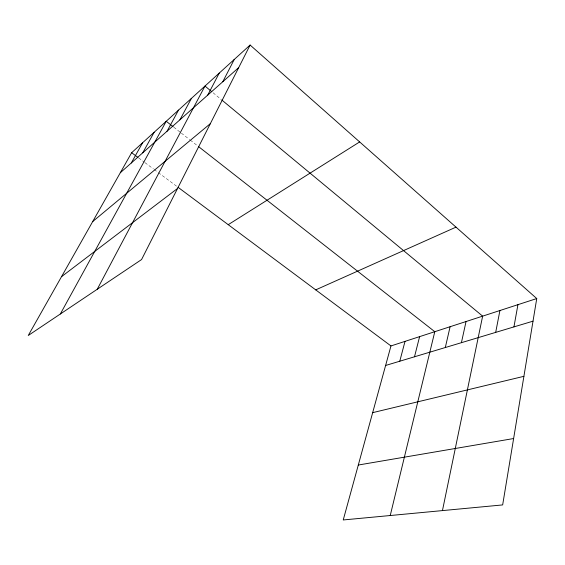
<?xml version="1.0" encoding="UTF-8"?>
<svg xmlns="http://www.w3.org/2000/svg" width="565" height="565" viewBox="0 0 565 565"><rect width="100%" height="100%" fill="white"/><g stroke="black" fill="none" stroke-linecap="round" stroke-linejoin="round"><path stroke-width="0.42" stroke-dasharray="2.83 2.12" d="M138.658 157.946L144.273 162.127M144.972 162.649L153.405 168.928M154.111 169.458L157.649 172.092M158.355 172.622L177.311 186.747M173.794 127.203L180.666 132.591M181.358 133.128L189.614 139.597M190.306 140.141L197.898 146.088M213.097 92.78L221.212 99.504"/><path stroke-width="0.85" d="M536.75 298.553L502.659 504.919L343.238 519.955L390.966 345.942L536.75 298.553L250.111 45.045L131.645 152.712L28.25 335.497L141.575 259.554L250.111 45.045M513.945 326.895L517.943 304.662M495.689 332.382L499.919 310.524M442.452 510.598L482.637 316.139L221.883 100.062M461.414 342.687L466.047 321.534M445.305 347.531L450.114 326.711M390.238 515.52L434.789 331.697L198.59 146.632M414.498 356.79L419.611 336.627M399.773 361.219L405.013 341.373M222.787 81.748L234.263 59.445M207.736 95.111L219.241 73.097M97.244 289.259L204.982 86.057L211.748 91.664M179.917 119.808L191.429 98.381M167.035 131.25L178.526 110.104M60.328 313.999L166.23 121.277L173.109 126.666M142.733 152.825L154.16 132.252M131.264 163.01L142.641 142.719M120.324 172.721L238.677 67.631M92.702 221.558L210.328 123.664M61.529 276.666L177.544 188.463M228.218 224.679L359.651 141.928M315.715 289.873L456.004 227.137M385.605 365.477L533.014 321.16M372.667 412.655L523.903 376.325M358.302 465.03L513.627 438.539M131.645 152.712L137.959 157.423M178.003 187.255L390.966 345.942"/></g></svg>
